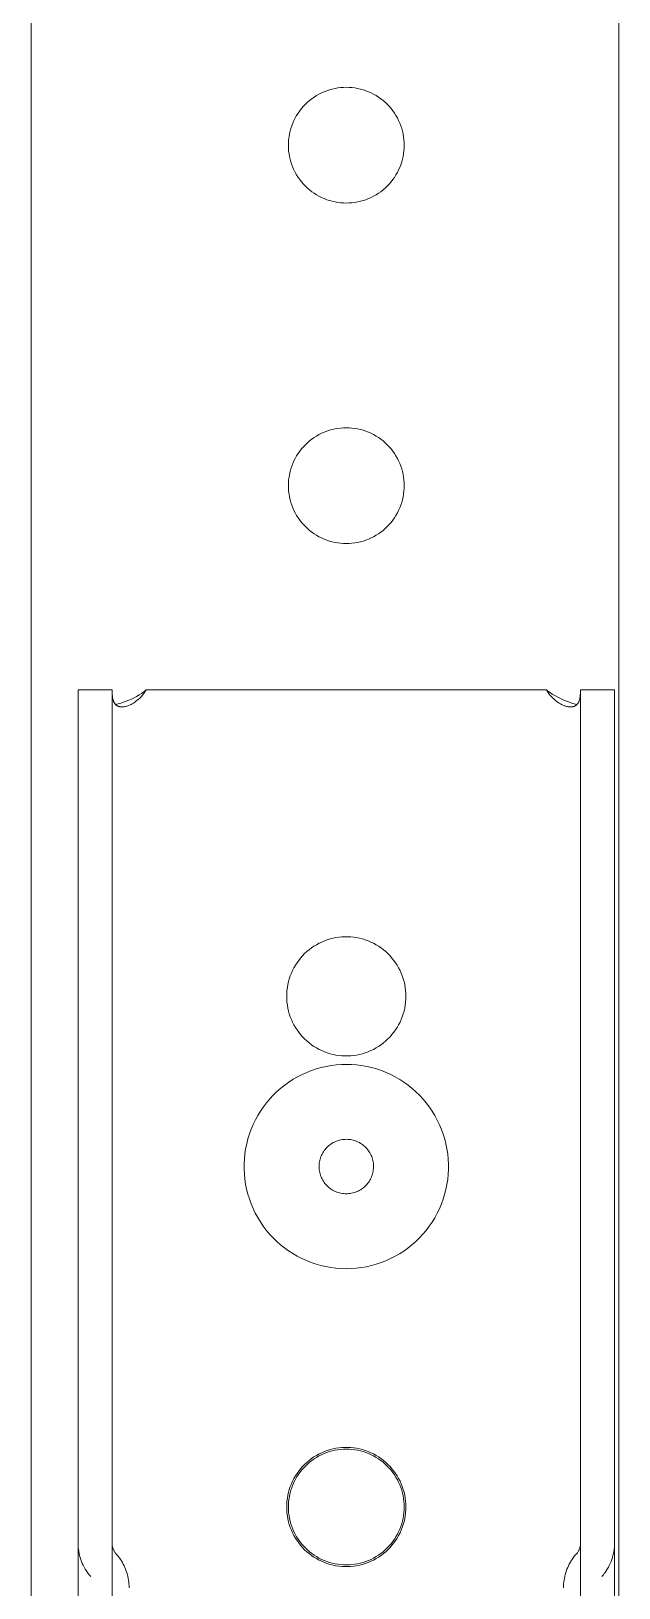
# Model space of a CAD drawing. Header units: millimetres. Extents: x -999 to 4635, y -962 to 3668.
# Drawn here: x -694.4 to -659.9, y 1020.3 to 1111.7 of the extents above; entities that cross this region are included whole.
import ezdxf

# ---------------------------------------------------------------- set-up
doc = ezdxf.new("R2010")
doc.units = ezdxf.units.MM
doc.layers.add('GORUNEN', color=7, linetype='Continuous', lineweight=9)

msp = doc.modelspace()

# ---------------------------------------------------------------- linework, layer by layer
at = {"layer": 'GORUNEN'}
for points in [[(-694.356, 2515), (-694.356, 330)], [(-659.856, 35), (-659.856, 2515)], [(-675.856, 1108.4), (-676.023, 1108.396), (-676.189, 1108.384), (-676.355, 1108.363), (-676.519, 1108.335), (-676.682, 1108.298), (-676.843, 1108.254), (-677.002, 1108.201), (-677.157, 1108.141), (-677.31, 1108.074), (-677.459, 1107.999), (-677.604, 1107.916), (-677.745, 1107.827), (-677.881, 1107.731), (-678.013, 1107.628), (-678.139, 1107.519), (-678.26, 1107.404), (-678.375, 1107.283), (-678.484, 1107.157), (-678.587, 1107.025), (-678.683, 1106.889), (-678.772, 1106.748), (-678.855, 1106.603), (-678.93, 1106.454), (-678.997, 1106.301), (-679.057, 1106.145), (-679.11, 1105.987), (-679.154, 1105.826), (-679.191, 1105.663), (-679.219, 1105.499), (-679.24, 1105.333), (-679.252, 1105.167), (-679.256, 1105)], [(-672.456, 1105), (-672.46, 1105.167), (-672.472, 1105.333), (-672.493, 1105.499), (-672.521, 1105.663), (-672.558, 1105.826), (-672.602, 1105.987), (-672.655, 1106.145), (-672.715, 1106.301), (-672.783, 1106.454), (-672.858, 1106.603), (-672.94, 1106.748), (-673.029, 1106.889), (-673.125, 1107.025), (-673.228, 1107.157), (-673.337, 1107.283), (-673.452, 1107.404), (-673.573, 1107.519), (-673.699, 1107.628), (-673.831, 1107.731), (-673.967, 1107.827), (-674.108, 1107.916), (-674.253, 1107.999), (-674.402, 1108.074), (-674.555, 1108.141), (-674.711, 1108.201), (-674.869, 1108.254), (-675.03, 1108.298), (-675.193, 1108.335), (-675.357, 1108.363), (-675.523, 1108.384), (-675.689, 1108.396), (-675.856, 1108.4)], [(-679.256, 1105), (-679.252, 1104.833), (-679.24, 1104.667), (-679.219, 1104.501), (-679.191, 1104.337), (-679.154, 1104.174), (-679.11, 1104.013), (-679.057, 1103.855), (-678.997, 1103.699), (-678.93, 1103.546), (-678.855, 1103.397), (-678.772, 1103.252), (-678.683, 1103.111), (-678.587, 1102.975), (-678.484, 1102.843), (-678.375, 1102.717), (-678.26, 1102.596), (-678.139, 1102.481), (-678.013, 1102.372), (-677.881, 1102.269), (-677.745, 1102.173), (-677.604, 1102.084), (-677.459, 1102.001), (-677.31, 1101.926), (-677.157, 1101.859), (-677.002, 1101.799), (-676.843, 1101.746), (-676.682, 1101.702), (-676.519, 1101.665), (-676.355, 1101.637), (-676.189, 1101.616), (-676.023, 1101.604), (-675.856, 1101.6)], [(-675.856, 1101.6), (-675.689, 1101.604), (-675.523, 1101.616), (-675.357, 1101.637), (-675.193, 1101.665), (-675.03, 1101.702), (-674.869, 1101.746), (-674.711, 1101.799), (-674.555, 1101.859), (-674.402, 1101.926), (-674.253, 1102.001), (-674.108, 1102.084), (-673.967, 1102.173), (-673.831, 1102.269), (-673.699, 1102.372), (-673.573, 1102.481), (-673.452, 1102.596), (-673.337, 1102.717), (-673.228, 1102.843), (-673.125, 1102.975), (-673.029, 1103.111), (-672.94, 1103.252), (-672.858, 1103.397), (-672.783, 1103.546), (-672.715, 1103.699), (-672.655, 1103.855), (-672.602, 1104.013), (-672.558, 1104.174), (-672.521, 1104.337), (-672.493, 1104.501), (-672.472, 1104.667), (-672.46, 1104.833), (-672.456, 1105)], [(-675.856, 1088.4), (-676.023, 1088.396), (-676.189, 1088.384), (-676.355, 1088.363), (-676.519, 1088.335), (-676.682, 1088.298), (-676.843, 1088.254), (-677.002, 1088.201), (-677.157, 1088.141), (-677.31, 1088.074), (-677.459, 1087.999), (-677.604, 1087.916), (-677.745, 1087.827), (-677.881, 1087.731), (-678.013, 1087.628), (-678.139, 1087.519), (-678.26, 1087.404), (-678.375, 1087.283), (-678.484, 1087.157), (-678.587, 1087.025), (-678.683, 1086.889), (-678.772, 1086.748), (-678.855, 1086.603), (-678.93, 1086.454), (-678.997, 1086.301), (-679.057, 1086.145), (-679.11, 1085.987), (-679.154, 1085.826), (-679.191, 1085.663), (-679.219, 1085.499), (-679.24, 1085.333), (-679.252, 1085.167), (-679.256, 1085)], [(-672.456, 1085), (-672.46, 1085.167), (-672.472, 1085.333), (-672.493, 1085.499), (-672.521, 1085.663), (-672.558, 1085.826), (-672.602, 1085.987), (-672.655, 1086.145), (-672.715, 1086.301), (-672.783, 1086.454), (-672.858, 1086.603), (-672.94, 1086.748), (-673.029, 1086.889), (-673.125, 1087.025), (-673.228, 1087.157), (-673.337, 1087.283), (-673.452, 1087.404), (-673.573, 1087.519), (-673.699, 1087.628), (-673.831, 1087.731), (-673.967, 1087.827), (-674.108, 1087.916), (-674.253, 1087.999), (-674.402, 1088.074), (-674.555, 1088.141), (-674.711, 1088.201), (-674.869, 1088.254), (-675.03, 1088.298), (-675.193, 1088.335), (-675.357, 1088.363), (-675.523, 1088.384), (-675.689, 1088.396), (-675.856, 1088.4)], [(-679.256, 1085), (-679.252, 1084.833), (-679.24, 1084.667), (-679.219, 1084.501), (-679.191, 1084.337), (-679.154, 1084.174), (-679.11, 1084.013), (-679.057, 1083.855), (-678.997, 1083.699), (-678.93, 1083.546), (-678.855, 1083.397), (-678.772, 1083.252), (-678.683, 1083.111), (-678.587, 1082.975), (-678.484, 1082.843), (-678.375, 1082.717), (-678.26, 1082.596), (-678.139, 1082.481), (-678.013, 1082.372), (-677.881, 1082.269), (-677.745, 1082.173), (-677.604, 1082.084), (-677.459, 1082.001), (-677.31, 1081.926), (-677.157, 1081.859), (-677.002, 1081.799), (-676.843, 1081.746), (-676.682, 1081.702), (-676.519, 1081.665), (-676.355, 1081.637), (-676.189, 1081.616), (-676.023, 1081.604), (-675.856, 1081.6)], [(-675.856, 1081.6), (-675.689, 1081.604), (-675.523, 1081.616), (-675.357, 1081.637), (-675.193, 1081.665), (-675.03, 1081.702), (-674.869, 1081.746), (-674.711, 1081.799), (-674.555, 1081.859), (-674.402, 1081.926), (-674.253, 1082.001), (-674.108, 1082.084), (-673.967, 1082.173), (-673.831, 1082.269), (-673.699, 1082.372), (-673.573, 1082.481), (-673.452, 1082.596), (-673.337, 1082.717), (-673.228, 1082.843), (-673.125, 1082.975), (-673.029, 1083.111), (-672.94, 1083.252), (-672.858, 1083.397), (-672.783, 1083.546), (-672.715, 1083.699), (-672.655, 1083.855), (-672.602, 1084.013), (-672.558, 1084.174), (-672.521, 1084.337), (-672.493, 1084.501), (-672.472, 1084.667), (-672.46, 1084.833), (-672.456, 1085)], [(-691.606, 1053), (-691.606, 1073)], [(-689.606, 1073), (-691.606, 1073)], [(-689.606, 1053), (-689.606, 1073)], [(-689.02, 1072), (-689.056, 1072.001), (-689.088, 1072.003), (-689.116, 1072.007), (-689.143, 1072.011), (-689.169, 1072.017), (-689.195, 1072.023), (-689.217, 1072.03), (-689.237, 1072.038), (-689.256, 1072.045), (-689.275, 1072.054), (-689.293, 1072.064), (-689.311, 1072.074), (-689.328, 1072.085), (-689.345, 1072.097), (-689.361, 1072.109), (-689.377, 1072.123), (-689.392, 1072.137), (-689.406, 1072.152), (-689.42, 1072.167), (-689.434, 1072.184), (-689.447, 1072.201), (-689.459, 1072.219), (-689.471, 1072.238), (-689.483, 1072.258), (-689.493, 1072.279), (-689.504, 1072.3), (-689.513, 1072.323), (-689.523, 1072.346), (-689.531, 1072.37), (-689.54, 1072.395), (-689.547, 1072.42), (-689.557, 1072.456), (-689.566, 1072.498), (-689.575, 1072.542), (-689.582, 1072.587), (-689.59, 1072.651), (-689.597, 1072.727), (-689.602, 1072.808), (-689.605, 1072.901), (-689.606, 1073)], [(-687.606, 1073), (-687.738, 1072.896), (-687.876, 1072.798), (-688.019, 1072.706), (-688.165, 1072.62), (-688.315, 1072.54), (-688.467, 1072.466), (-688.621, 1072.398), (-688.776, 1072.335), (-688.932, 1072.278), (-689.087, 1072.227), (-689.242, 1072.181), (-689.395, 1072.14)], [(-687.606, 1073), (-687.676, 1072.89), (-687.75, 1072.786), (-687.826, 1072.689), (-687.904, 1072.599), (-687.984, 1072.516), (-688.065, 1072.439), (-688.147, 1072.369), (-688.221, 1072.312), (-688.288, 1072.264), (-688.355, 1072.221), (-688.421, 1072.182), (-688.487, 1072.147), (-688.552, 1072.115), (-688.616, 1072.088), (-688.68, 1072.064), (-688.742, 1072.044), (-688.797, 1072.029), (-688.845, 1072.018), (-688.892, 1072.01), (-688.938, 1072.004), (-688.979, 1072.001), (-689, 1072), (-689.02, 1072)], [(-664.106, 1073), (-687.606, 1073)], [(-662.317, 1072.14), (-662.566, 1072.209), (-662.818, 1072.291), (-663.044, 1072.378), (-663.247, 1072.467), (-663.446, 1072.566), (-663.621, 1072.663), (-663.775, 1072.758), (-663.923, 1072.859), (-664.016, 1072.928), (-664.106, 1073)], [(-662.692, 1072), (-662.729, 1072.001), (-662.767, 1072.004), (-662.806, 1072.008), (-662.845, 1072.014), (-662.885, 1072.022), (-662.927, 1072.032), (-662.968, 1072.043), (-663.011, 1072.056), (-663.054, 1072.071), (-663.097, 1072.088), (-663.141, 1072.107), (-663.186, 1072.127), (-663.231, 1072.15), (-663.276, 1072.174), (-663.321, 1072.2), (-663.367, 1072.228), (-663.413, 1072.258), (-663.459, 1072.289), (-663.505, 1072.323), (-663.551, 1072.359), (-663.612, 1072.409), (-663.68, 1072.47), (-663.747, 1072.536), (-663.814, 1072.606), (-663.879, 1072.681), (-663.942, 1072.76), (-664.004, 1072.844), (-664.056, 1072.92), (-664.106, 1073)], [(-662.106, 1073), (-662.109, 1072.835), (-662.117, 1072.699), (-662.127, 1072.608), (-662.139, 1072.53), (-662.152, 1072.471), (-662.165, 1072.42), (-662.178, 1072.377), (-662.192, 1072.34), (-662.205, 1072.308), (-662.217, 1072.281), (-662.231, 1072.255), (-662.245, 1072.231), (-662.259, 1072.21), (-662.272, 1072.192), (-662.285, 1072.175), (-662.299, 1072.159), (-662.313, 1072.144), (-662.328, 1072.129), (-662.344, 1072.115), (-662.36, 1072.102), (-662.377, 1072.09), (-662.394, 1072.078), (-662.412, 1072.068), (-662.43, 1072.058), (-662.449, 1072.049), (-662.468, 1072.04), (-662.488, 1072.033), (-662.508, 1072.026), (-662.529, 1072.02), (-662.55, 1072.015), (-662.572, 1072.011), (-662.594, 1072.007), (-662.617, 1072.004), (-662.64, 1072.002), (-662.664, 1072.001), (-662.678, 1072), (-662.692, 1072)], [(-662.106, 1073), (-660.106, 1073)], [(-662.106, 1073), (-662.106, 1053)], [(-660.106, 1073), (-660.106, 1053)], [(-672.356, 1055), (-672.36, 1055.174), (-672.373, 1055.348), (-672.395, 1055.522), (-672.425, 1055.694), (-672.464, 1055.864), (-672.512, 1056.032), (-672.567, 1056.197), (-672.631, 1056.36), (-672.703, 1056.519), (-672.782, 1056.674), (-672.87, 1056.825), (-672.964, 1056.972), (-673.066, 1057.113), (-673.175, 1057.25), (-673.29, 1057.381), (-673.412, 1057.506), (-673.54, 1057.624), (-673.674, 1057.736), (-673.813, 1057.842), (-673.957, 1057.94), (-674.106, 1058.031), (-674.259, 1058.115), (-674.417, 1058.19), (-674.577, 1058.258), (-674.741, 1058.318), (-674.908, 1058.369), (-675.077, 1058.412), (-675.248, 1058.447), (-675.421, 1058.473), (-675.595, 1058.49), (-675.769, 1058.499), (-675.943, 1058.499), (-676.118, 1058.49), (-676.291, 1058.473), (-676.464, 1058.447), (-676.635, 1058.412), (-676.804, 1058.369), (-676.971, 1058.318), (-677.135, 1058.258), (-677.296, 1058.19), (-677.453, 1058.115), (-677.606, 1058.031), (-677.755, 1057.94), (-677.899, 1057.842), (-678.038, 1057.736), (-678.172, 1057.624), (-678.3, 1057.506), (-678.422, 1057.381), (-678.537, 1057.25), (-678.646, 1057.113), (-678.748, 1056.972), (-678.843, 1056.825), (-678.93, 1056.674), (-679.009, 1056.519), (-679.081, 1056.36), (-679.145, 1056.197), (-679.201, 1056.032), (-679.248, 1055.864), (-679.287, 1055.694), (-679.317, 1055.522), (-679.339, 1055.348), (-679.352, 1055.174), (-679.356, 1055)], [(-679.356, 1055), (-679.352, 1054.826), (-679.339, 1054.652), (-679.317, 1054.478), (-679.287, 1054.306), (-679.248, 1054.136), (-679.201, 1053.968), (-679.145, 1053.803), (-679.081, 1053.64), (-679.009, 1053.481), (-678.93, 1053.326), (-678.843, 1053.175), (-678.748, 1053.028), (-678.646, 1052.887), (-678.537, 1052.75), (-678.422, 1052.619), (-678.3, 1052.494), (-678.172, 1052.376), (-678.038, 1052.264), (-677.899, 1052.158), (-677.755, 1052.06), (-677.606, 1051.969), (-677.453, 1051.885), (-677.296, 1051.81), (-677.135, 1051.742), (-676.971, 1051.682), (-676.804, 1051.631), (-676.635, 1051.588), (-676.464, 1051.553), (-676.291, 1051.527), (-676.118, 1051.51), (-675.943, 1051.501), (-675.769, 1051.501), (-675.595, 1051.51), (-675.421, 1051.527), (-675.248, 1051.553), (-675.077, 1051.588), (-674.908, 1051.631), (-674.741, 1051.682), (-674.577, 1051.742), (-674.417, 1051.81), (-674.259, 1051.885), (-674.106, 1051.969), (-673.957, 1052.06), (-673.813, 1052.158), (-673.674, 1052.264), (-673.54, 1052.376), (-673.412, 1052.494), (-673.29, 1052.619), (-673.175, 1052.75), (-673.066, 1052.887), (-672.964, 1053.028), (-672.87, 1053.175), (-672.782, 1053.326), (-672.703, 1053.481), (-672.631, 1053.64), (-672.567, 1053.803), (-672.512, 1053.968), (-672.464, 1054.136), (-672.425, 1054.306), (-672.395, 1054.478), (-672.373, 1054.652), (-672.36, 1054.826), (-672.356, 1055)], [(-691.606, 1053), (-691.606, 957.21)], [(-689.606, 957.21), (-689.606, 1053)], [(-662.106, 1053), (-662.106, 957.21)], [(-660.106, 957.21), (-660.106, 1053)], [(-678.733, 1039.735), (-678.992, 1039.884), (-679.243, 1040.047), (-679.485, 1040.222), (-679.719, 1040.409), (-679.943, 1040.607), (-680.157, 1040.816), (-680.36, 1041.036), (-680.552, 1041.265), (-680.732, 1041.504), (-680.901, 1041.751), (-681.056, 1042.007), (-681.199, 1042.27), (-681.328, 1042.54), (-681.444, 1042.815), (-681.546, 1043.097), (-681.634, 1043.383), (-681.707, 1043.673), (-681.766, 1043.966), (-681.811, 1044.262), (-681.84, 1044.56), (-681.854, 1044.858), (-681.854, 1045.158), (-681.839, 1045.456), (-681.809, 1045.754), (-681.764, 1046.05), (-681.704, 1046.343), (-681.63, 1046.633), (-681.541, 1046.919), (-681.438, 1047.199), (-681.322, 1047.475), (-681.192, 1047.744), (-681.048, 1048.007), (-680.892, 1048.262), (-680.723, 1048.509), (-680.542, 1048.747), (-680.349, 1048.976), (-680.146, 1049.195), (-679.931, 1049.404), (-679.707, 1049.601), (-679.473, 1049.788), (-679.229, 1049.962), (-678.978, 1050.124), (-678.719, 1050.273), (-678.452, 1050.409), (-678.179, 1050.532), (-677.901, 1050.641), (-677.617, 1050.736), (-677.329, 1050.816), (-677.037, 1050.883), (-676.742, 1050.934), (-676.446, 1050.971), (-676.147, 1050.993), (-675.848, 1051), (-675.549, 1050.992), (-675.251, 1050.969), (-674.954, 1050.932), (-674.659, 1050.879), (-674.368, 1050.812), (-674.08, 1050.731), (-673.796, 1050.635), (-673.518, 1050.526), (-673.246, 1050.402), (-672.98, 1050.265)], [(-672.98, 1050.265), (-672.721, 1050.116), (-672.47, 1049.953), (-672.227, 1049.778), (-671.993, 1049.591), (-671.769, 1049.393), (-671.555, 1049.184), (-671.352, 1048.964), (-671.16, 1048.735), (-670.98, 1048.496), (-670.812, 1048.249), (-670.656, 1047.993), (-670.513, 1047.73), (-670.384, 1047.46), (-670.268, 1047.185), (-670.166, 1046.903), (-670.078, 1046.617), (-670.005, 1046.327), (-669.946, 1046.034), (-669.902, 1045.738), (-669.872, 1045.44), (-669.858, 1045.142), (-669.858, 1044.842), (-669.873, 1044.544), (-669.904, 1044.246), (-669.949, 1043.95), (-670.008, 1043.657), (-670.083, 1043.367), (-670.171, 1043.081), (-670.274, 1042.801), (-670.39, 1042.525), (-670.521, 1042.256), (-670.664, 1041.993), (-670.82, 1041.738), (-670.989, 1041.491), (-671.17, 1041.253), (-671.363, 1041.024), (-671.566, 1040.805), (-671.781, 1040.596), (-672.005, 1040.399), (-672.24, 1040.212), (-672.483, 1040.038), (-672.734, 1039.876), (-672.994, 1039.727), (-673.26, 1039.591), (-673.533, 1039.468), (-673.811, 1039.359), (-674.095, 1039.264), (-674.383, 1039.184), (-674.675, 1039.117), (-674.97, 1039.066), (-675.267, 1039.029), (-675.565, 1039.007), (-675.864, 1039), (-676.163, 1039.008), (-676.461, 1039.031), (-676.758, 1039.068), (-677.053, 1039.121), (-677.344, 1039.188), (-677.632, 1039.269), (-677.916, 1039.365), (-678.194, 1039.474), (-678.467, 1039.598), (-678.733, 1039.735)], [(-676.623, 1043.596), (-676.692, 1043.636), (-676.759, 1043.679), (-676.824, 1043.726), (-676.886, 1043.776), (-676.946, 1043.829), (-677.003, 1043.884), (-677.057, 1043.943), (-677.108, 1044.004), (-677.156, 1044.068), (-677.201, 1044.134), (-677.243, 1044.202), (-677.281, 1044.272), (-677.315, 1044.344), (-677.346, 1044.417), (-677.373, 1044.492), (-677.397, 1044.569), (-677.416, 1044.646), (-677.432, 1044.724), (-677.444, 1044.803), (-677.452, 1044.883), (-677.456, 1044.962), (-677.456, 1045.042), (-677.451, 1045.122), (-677.443, 1045.201), (-677.431, 1045.28), (-677.415, 1045.358), (-677.396, 1045.435), (-677.372, 1045.512), (-677.345, 1045.587), (-677.314, 1045.66), (-677.279, 1045.732), (-677.241, 1045.802), (-677.199, 1045.87), (-677.154, 1045.936), (-677.106, 1045.999), (-677.054, 1046.06), (-677, 1046.119), (-676.943, 1046.174), (-676.883, 1046.227), (-676.82, 1046.277), (-676.756, 1046.323), (-676.689, 1046.366), (-676.619, 1046.406), (-676.548, 1046.442), (-676.476, 1046.475), (-676.401, 1046.504), (-676.326, 1046.53), (-676.249, 1046.551), (-676.171, 1046.569), (-676.092, 1046.582), (-676.013, 1046.592), (-675.934, 1046.598), (-675.854, 1046.6), (-675.774, 1046.598), (-675.695, 1046.592), (-675.616, 1046.582), (-675.537, 1046.568), (-675.459, 1046.55), (-675.382, 1046.528), (-675.307, 1046.503), (-675.233, 1046.474), (-675.16, 1046.441), (-675.089, 1046.404)], [(-675.089, 1046.404), (-675.02, 1046.364), (-674.953, 1046.321), (-674.888, 1046.274), (-674.826, 1046.224), (-674.766, 1046.171), (-674.709, 1046.116), (-674.655, 1046.057), (-674.604, 1045.996), (-674.556, 1045.932), (-674.511, 1045.866), (-674.469, 1045.798), (-674.431, 1045.728), (-674.397, 1045.656), (-674.366, 1045.583), (-674.339, 1045.508), (-674.315, 1045.431), (-674.296, 1045.354), (-674.28, 1045.276), (-674.268, 1045.197), (-674.26, 1045.117), (-674.257, 1045.038), (-674.257, 1044.958), (-674.261, 1044.878), (-674.269, 1044.799), (-674.281, 1044.72), (-674.297, 1044.642), (-674.316, 1044.565), (-674.34, 1044.488), (-674.367, 1044.413), (-674.399, 1044.34), (-674.433, 1044.268), (-674.472, 1044.198), (-674.513, 1044.13), (-674.558, 1044.064), (-674.606, 1044.001), (-674.658, 1043.94), (-674.712, 1043.881), (-674.769, 1043.826), (-674.829, 1043.773), (-674.892, 1043.723), (-674.957, 1043.677), (-675.024, 1043.634), (-675.093, 1043.594), (-675.164, 1043.558), (-675.237, 1043.525), (-675.311, 1043.496), (-675.387, 1043.47), (-675.463, 1043.449), (-675.541, 1043.431), (-675.62, 1043.418), (-675.699, 1043.408), (-675.778, 1043.402), (-675.858, 1043.4), (-675.938, 1043.402), (-676.018, 1043.408), (-676.097, 1043.418), (-676.175, 1043.432), (-676.253, 1043.45), (-676.33, 1043.472), (-676.405, 1043.497), (-676.48, 1043.526), (-676.552, 1043.559), (-676.623, 1043.596)], [(-672.356, 1025), (-672.36, 1025.174), (-672.373, 1025.348), (-672.395, 1025.522), (-672.425, 1025.694), (-672.464, 1025.864), (-672.512, 1026.032), (-672.567, 1026.197), (-672.631, 1026.36), (-672.703, 1026.519), (-672.782, 1026.674), (-672.87, 1026.825), (-672.964, 1026.972), (-673.066, 1027.113), (-673.175, 1027.25), (-673.29, 1027.381), (-673.412, 1027.506), (-673.54, 1027.624), (-673.674, 1027.736), (-673.813, 1027.842), (-673.957, 1027.94), (-674.106, 1028.031), (-674.259, 1028.115), (-674.417, 1028.19), (-674.577, 1028.258), (-674.741, 1028.318), (-674.908, 1028.369), (-675.077, 1028.412), (-675.248, 1028.447), (-675.421, 1028.473), (-675.595, 1028.49), (-675.769, 1028.499), (-675.943, 1028.499), (-676.118, 1028.49), (-676.291, 1028.473), (-676.464, 1028.447), (-676.635, 1028.412), (-676.804, 1028.369), (-676.971, 1028.318), (-677.135, 1028.258), (-677.296, 1028.19), (-677.453, 1028.115), (-677.606, 1028.031), (-677.755, 1027.94), (-677.899, 1027.842), (-678.038, 1027.736), (-678.172, 1027.624), (-678.3, 1027.506), (-678.422, 1027.381), (-678.537, 1027.25), (-678.646, 1027.113), (-678.748, 1026.972), (-678.843, 1026.825), (-678.93, 1026.674), (-679.009, 1026.519), (-679.081, 1026.36), (-679.145, 1026.197), (-679.201, 1026.032), (-679.248, 1025.864), (-679.287, 1025.694), (-679.317, 1025.522), (-679.339, 1025.348), (-679.352, 1025.174), (-679.356, 1025)], [(-675.856, 1028.4), (-676.023, 1028.396), (-676.189, 1028.384), (-676.355, 1028.363), (-676.519, 1028.335), (-676.682, 1028.298), (-676.843, 1028.254), (-677.002, 1028.201), (-677.157, 1028.141), (-677.31, 1028.074), (-677.459, 1027.999), (-677.604, 1027.916), (-677.745, 1027.827), (-677.881, 1027.731), (-678.013, 1027.628), (-678.139, 1027.519), (-678.26, 1027.404), (-678.375, 1027.283), (-678.484, 1027.157), (-678.587, 1027.025), (-678.683, 1026.889), (-678.772, 1026.748), (-678.855, 1026.603), (-678.93, 1026.454), (-678.997, 1026.301), (-679.057, 1026.145), (-679.11, 1025.987), (-679.154, 1025.826), (-679.191, 1025.663), (-679.219, 1025.499), (-679.24, 1025.333), (-679.252, 1025.167), (-679.256, 1025)], [(-672.456, 1025), (-672.46, 1025.167), (-672.472, 1025.333), (-672.493, 1025.499), (-672.521, 1025.663), (-672.558, 1025.826), (-672.602, 1025.987), (-672.655, 1026.145), (-672.715, 1026.301), (-672.783, 1026.454), (-672.858, 1026.603), (-672.94, 1026.748), (-673.029, 1026.889), (-673.125, 1027.025), (-673.228, 1027.157), (-673.337, 1027.283), (-673.452, 1027.404), (-673.573, 1027.519), (-673.699, 1027.628), (-673.831, 1027.731), (-673.967, 1027.827), (-674.108, 1027.916), (-674.253, 1027.999), (-674.402, 1028.074), (-674.555, 1028.141), (-674.711, 1028.201), (-674.869, 1028.254), (-675.03, 1028.298), (-675.193, 1028.335), (-675.357, 1028.363), (-675.523, 1028.384), (-675.689, 1028.396), (-675.856, 1028.4)], [(-679.356, 1025), (-679.352, 1024.826), (-679.339, 1024.652), (-679.317, 1024.478), (-679.287, 1024.306), (-679.248, 1024.136), (-679.201, 1023.968), (-679.145, 1023.803), (-679.081, 1023.64), (-679.009, 1023.481), (-678.93, 1023.326), (-678.843, 1023.175), (-678.748, 1023.028), (-678.646, 1022.887), (-678.537, 1022.75), (-678.422, 1022.619), (-678.3, 1022.494), (-678.172, 1022.376), (-678.038, 1022.264), (-677.899, 1022.158), (-677.755, 1022.06), (-677.606, 1021.969), (-677.453, 1021.885), (-677.296, 1021.81), (-677.135, 1021.742), (-676.971, 1021.682), (-676.804, 1021.631), (-676.635, 1021.588), (-676.464, 1021.553), (-676.291, 1021.527), (-676.118, 1021.51), (-675.943, 1021.501), (-675.769, 1021.501), (-675.595, 1021.51), (-675.421, 1021.527), (-675.248, 1021.553), (-675.077, 1021.588), (-674.908, 1021.631), (-674.741, 1021.682), (-674.577, 1021.742), (-674.417, 1021.81), (-674.259, 1021.885), (-674.106, 1021.969), (-673.957, 1022.06), (-673.813, 1022.158), (-673.674, 1022.264), (-673.54, 1022.376), (-673.412, 1022.494), (-673.29, 1022.619), (-673.175, 1022.75), (-673.066, 1022.887), (-672.964, 1023.028), (-672.87, 1023.175), (-672.782, 1023.326), (-672.703, 1023.481), (-672.631, 1023.64), (-672.567, 1023.803), (-672.512, 1023.968), (-672.464, 1024.136), (-672.425, 1024.306), (-672.395, 1024.478), (-672.373, 1024.652), (-672.36, 1024.826), (-672.356, 1025)], [(-679.256, 1025), (-679.252, 1024.833), (-679.24, 1024.667), (-679.219, 1024.501), (-679.191, 1024.337), (-679.154, 1024.174), (-679.11, 1024.013), (-679.057, 1023.855), (-678.997, 1023.699), (-678.93, 1023.546), (-678.855, 1023.397), (-678.772, 1023.252), (-678.683, 1023.111), (-678.587, 1022.975), (-678.484, 1022.843), (-678.375, 1022.717), (-678.26, 1022.596), (-678.139, 1022.481), (-678.013, 1022.372), (-677.881, 1022.269), (-677.745, 1022.173), (-677.604, 1022.084), (-677.459, 1022.001), (-677.31, 1021.926), (-677.157, 1021.859), (-677.002, 1021.799), (-676.843, 1021.746), (-676.682, 1021.702), (-676.519, 1021.665), (-676.355, 1021.637), (-676.189, 1021.616), (-676.023, 1021.604), (-675.856, 1021.6)], [(-675.856, 1021.6), (-675.689, 1021.604), (-675.523, 1021.616), (-675.357, 1021.637), (-675.193, 1021.665), (-675.03, 1021.702), (-674.869, 1021.746), (-674.711, 1021.799), (-674.555, 1021.859), (-674.402, 1021.926), (-674.253, 1022.001), (-674.108, 1022.084), (-673.967, 1022.173), (-673.831, 1022.269), (-673.699, 1022.372), (-673.573, 1022.481), (-673.452, 1022.596), (-673.337, 1022.717), (-673.228, 1022.843), (-673.125, 1022.975), (-673.029, 1023.111), (-672.94, 1023.252), (-672.858, 1023.397), (-672.783, 1023.546), (-672.715, 1023.699), (-672.655, 1023.855), (-672.602, 1024.013), (-672.558, 1024.174), (-672.521, 1024.337), (-672.493, 1024.501), (-672.472, 1024.667), (-672.46, 1024.833), (-672.456, 1025)], [(-690.856, 1020.912), (-690.95, 1021.024), (-691.003, 1021.092), (-691.054, 1021.162), (-691.116, 1021.253), (-691.182, 1021.358), (-691.243, 1021.465), (-691.299, 1021.575), (-691.352, 1021.687), (-691.399, 1021.801), (-691.442, 1021.916), (-691.48, 1022.034), (-691.513, 1022.153), (-691.541, 1022.273), (-691.564, 1022.394), (-691.582, 1022.517), (-691.595, 1022.639), (-691.603, 1022.762), (-691.605, 1022.829), (-691.606, 1022.896)], [(-689.356, 1022.234), (-689.387, 1022.272), (-689.404, 1022.294), (-689.421, 1022.316), (-689.441, 1022.346), (-689.463, 1022.381), (-689.484, 1022.417), (-689.503, 1022.453), (-689.52, 1022.49), (-689.536, 1022.528), (-689.55, 1022.567), (-689.563, 1022.606), (-689.574, 1022.646), (-689.584, 1022.686), (-689.592, 1022.726), (-689.598, 1022.767), (-689.602, 1022.808), (-689.605, 1022.849), (-689.606, 1022.872), (-689.606, 1022.896)], [(-662.356, 1022.234), (-662.325, 1022.272), (-662.308, 1022.294), (-662.291, 1022.316), (-662.271, 1022.346), (-662.249, 1022.381), (-662.228, 1022.417), (-662.209, 1022.453), (-662.192, 1022.49), (-662.176, 1022.528), (-662.162, 1022.567), (-662.149, 1022.606), (-662.138, 1022.646), (-662.128, 1022.686), (-662.121, 1022.726), (-662.114, 1022.767), (-662.11, 1022.808), (-662.107, 1022.849), (-662.106, 1022.872), (-662.106, 1022.896)], [(-660.856, 1020.911), (-660.762, 1021.024), (-660.711, 1021.089), (-660.662, 1021.156), (-660.6, 1021.247), (-660.534, 1021.351), (-660.473, 1021.458), (-660.416, 1021.568), (-660.364, 1021.68), (-660.316, 1021.794), (-660.273, 1021.91), (-660.235, 1022.027), (-660.201, 1022.146), (-660.173, 1022.266), (-660.15, 1022.387), (-660.131, 1022.509), (-660.118, 1022.632), (-660.109, 1022.755), (-660.107, 1022.825), (-660.106, 1022.896)], [(-689.356, 1022.234), (-689.262, 1022.122), (-689.173, 1022.006), (-689.116, 1021.923), (-689.056, 1021.83), (-689, 1021.736), (-688.947, 1021.64), (-688.898, 1021.542), (-688.853, 1021.442), (-688.811, 1021.34), (-688.773, 1021.237), (-688.739, 1021.133), (-688.709, 1021.027), (-688.682, 1020.921), (-688.659, 1020.814), (-688.641, 1020.705), (-688.626, 1020.597), (-688.615, 1020.487), (-688.609, 1020.378), (-688.607, 1020.314), (-688.606, 1020.25)], [(-662.356, 1022.234), (-662.45, 1022.122), (-662.539, 1022.006), (-662.596, 1021.923), (-662.656, 1021.83), (-662.712, 1021.736), (-662.765, 1021.64), (-662.814, 1021.542), (-662.859, 1021.442), (-662.901, 1021.34), (-662.939, 1021.237), (-662.973, 1021.133), (-663.004, 1021.027), (-663.03, 1020.921), (-663.053, 1020.814), (-663.071, 1020.705), (-663.086, 1020.597), (-663.097, 1020.487), (-663.103, 1020.378), (-663.105, 1020.314), (-663.106, 1020.25)]]:
    msp.add_lwpolyline(points, dxfattribs=at)

doc.saveas('drawing.dxf')
